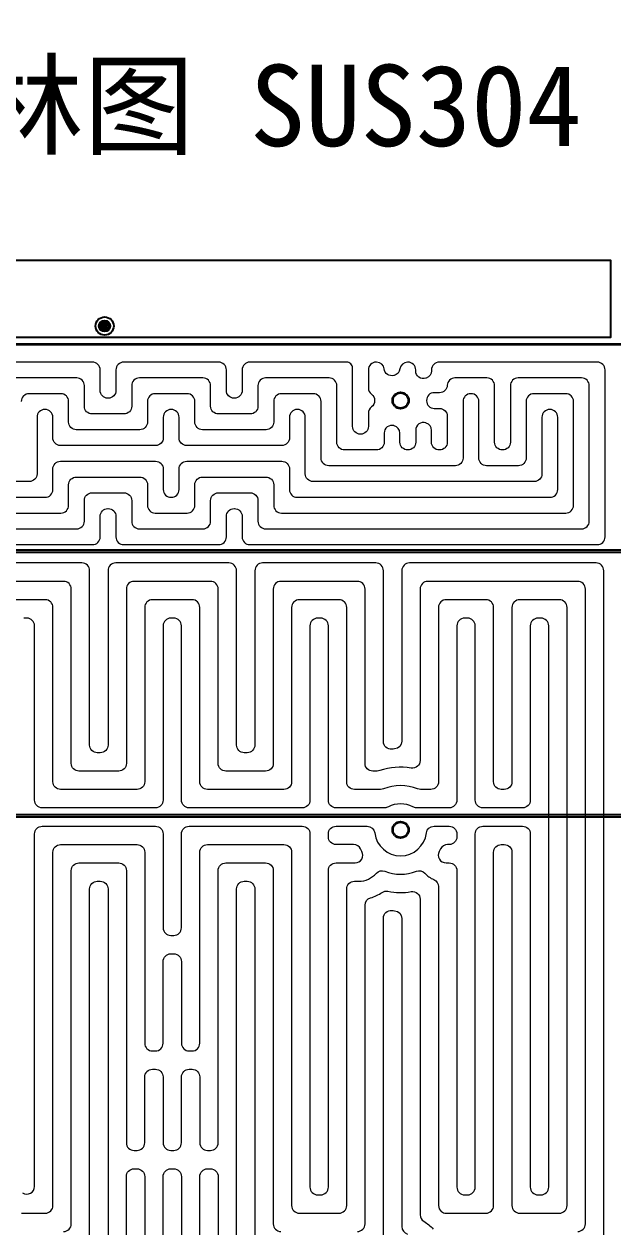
# Model space of a CAD drawing. Header units: millimetres. Extents: x -5937 to 68925, y -3068 to 5300.
# Drawn here: x 59867 to 60128, y 4205 to 4738 of the extents above; entities that cross this region are included whole.
import ezdxf

# ---------------------------------------------------------------- set-up
doc = ezdxf.new("R2010")
doc.units = ezdxf.units.MM
doc.header["$LTSCALE"] = 7
for name, color, linetype, lineweight in [('参照', 6, 'Continuous', 9), ('填充', 3, 'Continuous', 9), ('文字层', 5, 'Continuous', 25)]:
    doc.layers.add(name, color=color, linetype=linetype, lineweight=lineweight)
doc.layers.add('发热分区', color=20, linetype='Continuous')
doc.layers.add('菲林', color=21, linetype='Continuous')
doc.styles.add('宋体', font='simsun.ttf')

msp = doc.modelspace()

# ---------------------------------------------------------------- hatches: boundary and pattern name
at = {"layer": '填充', "ltscale": 10}
h = msp.add_hatch(color=3, dxfattribs=at)
h.dxf.hatch_style = 1
edge = h.paths.add_edge_path()
edge.add_arc((59903.154, 4604.056), 2.5, -360, 0, ccw=False)
edge = h.paths.add_edge_path(flags=16)
edge.add_arc((59903.154, 4604.056), 1.5, -360, 0, ccw=False)
h = msp.add_hatch(color=3, dxfattribs=at)
h.dxf.hatch_style = 1
edge = h.paths.add_edge_path()
edge.add_arc((59903.154, 4604.056), 0.95, -360, 0, ccw=False)
edge = h.paths.add_edge_path(flags=16)
edge.add_arc((59903.154, 4604.056), 0.55, -360, 0, ccw=False)

# ---------------------------------------------------------------- linework, layer by layer
at = {"color": 7, "linetype": 'Continuous', "lineweight": 35}
msp.add_lwpolyline([(59655.154, 4601.056, 0.4142136), (59660.154, 4596.056), (60596.154, 4596.056, 0.4142136), (60601.154, 4601.056)], format="xyb", dxfattribs=at)
at = {"color": 4}
msp.add_lwpolyline([(59737.488, 4596.056), (60518.82, 4596.056), (60518.82, 4504.801), (59737.488, 4504.801)], close=True, dxfattribs=at)
at = {"color": 7, "linetype": 'Continuous', "lineweight": 35}
for centre in [(60034.154, 4571.056), (60034.154, 4381.056)]:
    msp.add_circle(centre, 3.5, dxfattribs=at)
at = {"layer": '参照'}
for points in [[(59799.8, 4507.293), (59897.765, 4507.293, 0.4142136), (59901.165, 4510.693), (59901.165, 4519.829, -0.4142136), (59904.565, 4523.229), (59904.749, 4523.229, -0.4142136), (59908.149, 4519.829), (59908.149, 4510.693, 0.4142136), (59911.549, 4507.293), (59953.639, 4507.293, 0.4142136), (59957.039, 4510.693), (59957.039, 4519.829, -0.4142136), (59960.439, 4523.229), (59960.623, 4523.229, -0.4142136), (59964.023, 4519.829), (59964.023, 4510.693, 0.4142136), (59967.423, 4507.293), (60121.262, 4507.293, 0.4142136), (60124.662, 4510.693), (60124.662, 4584.656, 0.4142136), (60121.262, 4588.056), (60051.235, 4588.056, 0.4142136), (60047.835, 4584.656), (60047.835, 4584.248, -0.3232598), (60045.505, 4581.021, 0.0036367), (60045.367, 4580.975, -0.5160154), (60040.851, 4584.186), (60040.851, 4584.656, 0.4142136), (60037.451, 4588.056), (60037.215, 4588.056, 0.3785416), (60033.84, 4585.074, -0.308617), (60031.308, 4582.198, 0.0031968), (60031.166, 4582.161, -0.4578797), (60026.905, 4585.05, 0.3805894), (60023.528, 4588.056), (60023.298, 4588.056, 0.4142136), (60019.898, 4584.656), (60019.898, 4576.616, 0.2378516), (60021.276, 4573.882, -0.2394858), (60022.654, 4571.127, 0.0030922), (60022.654, 4570.985, -0.2394858), (60021.276, 4568.23, 0.2378516), (60019.898, 4565.497), (60019.898, 4559.583, -0.4142136), (60016.498, 4556.183), (60016.313, 4556.183, -0.4142136), (60012.913, 4559.583), (60012.913, 4585.456, 0.4142136), (60010.313, 4588.056), (59967.423, 4588.056, 0.4142136), (59964.023, 4584.656), (59964.023, 4575.52, -0.4142136), (59960.623, 4572.12), (59960.439, 4572.12, -0.4142136), (59957.039, 4575.52), (59957.039, 4584.656, 0.4142136), (59953.639, 4588.056), (59911.549, 4588.056, 0.4142136), (59908.149, 4584.656), (59908.149, 4575.52, -0.4142136), (59904.749, 4572.12), (59904.565, 4572.12, -0.4142136), (59901.165, 4575.52), (59901.165, 4584.656, 0.4142136), (59897.765, 4588.056), (59855.593, 4588.056, 0.3695201)], [(59806.785, 4514.277), (59890.78, 4514.277, 0.4142136), (59894.18, 4517.677), (59894.18, 4526.814, -0.4142136), (59897.58, 4530.214), (59911.733, 4530.214, -0.4142136), (59915.133, 4526.814), (59915.133, 4517.677, 0.4142136), (59918.533, 4514.277), (59946.655, 4514.277, 0.4142136), (59950.055, 4517.677), (59950.055, 4526.814, -0.4142136), (59953.455, 4530.214), (59967.608, 4530.214, -0.4142136), (59971.008, 4526.814), (59971.008, 4517.677, 0.4142136), (59974.408, 4514.277), (60114.278, 4514.277, 0.4142136), (60117.678, 4517.677), (60117.678, 4577.672, 0.4142136), (60114.278, 4581.072), (60086.156, 4581.072, 0.4142136), (60082.756, 4577.672), (60082.756, 4552.598, -0.4142136), (60079.356, 4549.198), (60079.172, 4549.198, -0.4142136), (60075.772, 4552.598), (60075.772, 4577.672, 0.4142136), (60072.372, 4581.072), (60058.214, 4581.072, 0.4023529), (60054.816, 4577.81, -0.4023529), (60051.419, 4574.548), (60049.054, 4574.548, 0.4160261), (60045.654, 4571.127, -0.0030922), (60045.654, 4570.985, 0.4160261), (60049.054, 4567.564), (60051.419, 4567.564, -0.4142136), (60054.819, 4564.164), (60054.819, 4552.598, -0.4142136), (60051.419, 4549.198), (60051.235, 4549.198, -0.4142136), (60047.835, 4552.598), (60047.835, 4557.864, 0.3232598), (60045.505, 4561.091, -0.0036367), (60045.367, 4561.138, 0.5160154), (60040.851, 4557.927), (60040.851, 4552.598, -0.4142136), (60037.451, 4549.198), (60037.266, 4549.198, -0.4142136), (60033.866, 4552.598), (60033.866, 4556.62, 0.3427154), (60031.308, 4559.914, -0.0031968), (60031.166, 4559.951, 0.493488), (60026.882, 4556.668), (60026.882, 4552.598, -0.4142136), (60023.482, 4549.198), (60009.329, 4549.198, -0.4142136), (60005.929, 4552.598), (60005.929, 4577.672, 0.4142136), (60002.529, 4581.072), (59974.408, 4581.072, 0.4142136), (59971.008, 4577.672), (59971.008, 4568.535, -0.4142136), (59967.608, 4565.135), (59953.455, 4565.135, -0.4142136), (59950.055, 4568.535), (59950.055, 4577.672, 0.4142136), (59946.655, 4581.072), (59918.533, 4581.072, 0.4142136), (59915.133, 4577.672), (59915.133, 4568.535, -0.4142136), (59911.733, 4565.135), (59897.58, 4565.135, -0.4142136), (59894.18, 4568.535), (59894.18, 4577.672, 0.4142136), (59890.78, 4581.072), (59862.659, 4581.072, 0.4142136)], [(59813.769, 4521.261), (59883.796, 4521.261, 0.4142136), (59887.196, 4524.661), (59887.196, 4533.798, -0.4142136), (59890.596, 4537.198), (59918.718, 4537.198, -0.4142136), (59922.118, 4533.798), (59922.118, 4524.661, 0.4142136), (59925.518, 4521.261), (59939.67, 4521.261, 0.4142136), (59943.07, 4524.661), (59943.07, 4533.798, -0.4142136), (59946.47, 4537.198), (59974.592, 4537.198, -0.4142136), (59977.992, 4533.798), (59977.992, 4524.661, 0.4142136), (59981.392, 4521.261), (60107.293, 4521.261, 0.4142136), (60110.693, 4524.661), (60110.693, 4570.688, 0.4142136), (60107.293, 4574.088), (60093.141, 4574.088, 0.4142136), (60089.741, 4570.688), (60089.741, 4545.614, -0.4142136), (60086.341, 4542.214), (60072.188, 4542.214, -0.4142136), (60068.788, 4545.614), (60068.788, 4570.688, 0.4142136), (60065.388, 4574.088), (60065.203, 4574.088, 0.4142136), (60061.803, 4570.688), (60061.803, 4545.614, -0.4142136), (60058.403, 4542.214), (60002.345, 4542.214, -0.4142136), (59998.945, 4545.614), (59998.945, 4570.688, 0.4142136), (59995.545, 4574.088), (59981.392, 4574.088, 0.4142136), (59977.992, 4570.688), (59977.992, 4561.551, -0.4142136), (59974.592, 4558.151), (59946.47, 4558.151, -0.4142136), (59943.07, 4561.551), (59943.07, 4570.688, 0.4142136), (59939.67, 4574.088), (59925.518, 4574.088, 0.4142136), (59922.118, 4570.688), (59922.118, 4561.551, -0.4142136), (59918.718, 4558.151), (59890.596, 4558.151, -0.4142136), (59887.196, 4561.551), (59887.196, 4570.688, 0.4142136), (59883.796, 4574.088), (59869.643, 4574.088, 0.4142136), (59866.243, 4570.688)], [(59820.753, 4528.246), (59876.812, 4528.246, 0.4142136), (59880.212, 4531.646), (59880.212, 4540.782, -0.4142136), (59883.612, 4544.182), (59925.702, 4544.182, -0.4142136), (59929.102, 4540.782), (59929.102, 4531.646, 0.4142136), (59932.502, 4528.246), (59932.686, 4528.246, 0.4142136), (59936.086, 4531.646), (59936.086, 4540.782, -0.4142136), (59939.486, 4544.182), (59981.576, 4544.182, -0.4142136), (59984.976, 4540.782), (59984.976, 4531.646, 0.4142136), (59988.376, 4528.246), (60100.309, 4528.246, 0.4142136), (60103.709, 4531.646), (60103.709, 4563.703, 0.4142136), (60100.309, 4567.103), (60100.125, 4567.103, 0.4142136), (60096.725, 4563.703), (60096.725, 4538.63, -0.4142136), (60093.325, 4535.23), (59995.361, 4535.23, -0.4142136), (59991.961, 4538.63), (59991.961, 4563.703, 0.4142136), (59988.561, 4567.103), (59988.376, 4567.103, 0.4142136), (59984.976, 4563.703), (59984.976, 4554.567, -0.4142136), (59981.576, 4551.167), (59939.486, 4551.167, -0.4142136), (59936.086, 4554.567), (59936.086, 4563.703, 0.4142136), (59932.686, 4567.103), (59932.502, 4567.103, 0.4142136), (59929.102, 4563.703), (59929.102, 4554.567, -0.4142136), (59925.702, 4551.167), (59883.612, 4551.167, -0.4142136), (59880.212, 4554.567), (59880.212, 4563.703, 0.4142136), (59876.812, 4567.103), (59876.628, 4567.103, 0.4142136), (59873.228, 4563.703), (59873.228, 4538.63, -0.4142136), (59869.828, 4535.23), (59827.737, 4535.23, -0.4142136)], [(60124.089, 4198.52), (60124.089, 4382.673), (60124.089, 4390.801), (60124.089, 4495.765, 0.4142136), (60120.689, 4499.165), (60038.084, 4499.165, 0.4142136), (60034.684, 4495.765), (60034.684, 4420.241, -0.3929539), (60031.532, 4416.85, 0.0084832), (60030.319, 4416.741, -0.4459295), (60026.556, 4420.121), (60026.556, 4495.765, 0.4142136), (60023.156, 4499.165), (59973.062, 4499.165, 0.4142136), (59969.662, 4495.765), (59969.662, 4418.584, -0.4142136), (59966.262, 4415.184), (59964.934, 4415.184, -0.4142136), (59961.534, 4418.584), (59961.534, 4495.765, 0.4142136), (59958.134, 4499.165), (59908.04, 4499.165, 0.4142136), (59904.64, 4495.765), (59904.64, 4418.584, -0.4142136), (59901.24, 4415.184), (59899.912, 4415.184, -0.4142136), (59896.512, 4418.584), (59896.512, 4495.765, 0.4142136), (59893.112, 4499.165), (59843.018, 4499.165, 0.4142136)], [(60112.561, 4203.248, 0.4142136), (60115.961, 4206.648), (60115.961, 4382.673), (60115.961, 4390.801), (60115.961, 4487.637, 0.4142136), (60112.561, 4491.037), (60046.211, 4491.037, 0.4142136), (60042.811, 4487.637), (60042.811, 4411.77, -0.4647844), (60038.838, 4408.418, 0.1274814), (60024.958, 4407.249, -0.0846172), (60023.831, 4407.057), (60021.828, 4407.057, -0.4142136), (60018.428, 4410.457), (60018.428, 4487.637, 0.4142136), (60015.028, 4491.037), (59981.19, 4491.037, 0.4142136), (59977.79, 4487.637), (59977.79, 4410.457, -0.4142136), (59974.39, 4407.057), (59956.806, 4407.057, -0.4142136), (59953.406, 4410.457), (59953.406, 4487.637, 0.4142136), (59950.006, 4491.037), (59916.168, 4491.037, 0.4142136), (59912.768, 4487.637), (59912.768, 4410.457, -0.4142136), (59909.368, 4407.057), (59891.785, 4407.057, -0.4142136), (59888.385, 4410.457), (59888.385, 4487.637, 0.4142136), (59884.985, 4491.037), (59851.146, 4491.037, 0.4142136)], [(59866.355, 4211.376), (59876.857, 4211.376, 0.4142136), (59880.257, 4214.776), (59880.257, 4371.146, -0.4142136), (59883.657, 4374.546), (59917.496, 4374.546, -0.4142136), (59920.896, 4371.146), (59920.896, 4286.602, 0.4142136), (59924.296, 4283.202), (59925.623, 4283.202, 0.4142136), (59929.023, 4286.602), (59929.023, 4322.774, -0.4142136), (59932.423, 4326.174), (59933.751, 4326.174, -0.4142136), (59937.151, 4322.774), (59937.151, 4286.602, 0.4142136), (59940.551, 4283.202), (59941.879, 4283.202, 0.4142136), (59945.279, 4286.602), (59945.279, 4371.146, -0.4142136), (59948.679, 4374.546), (59982.517, 4374.546, -0.4142136), (59985.917, 4371.146), (59985.917, 4214.776, 0.4142136), (59989.317, 4211.376), (60006.9, 4211.376, 0.4142136), (60010.3, 4214.776), (60010.3, 4354.89, -0.4142136), (60013.7, 4358.29), (60015.673, 4358.29, 0.2069178), (60023.423, 4361.82, -0.3093216), (60027.157, 4362.716, 0.1842873), (60041.152, 4362.716, -0.3093216), (60044.885, 4361.82, 0.1131549), (60048.815, 4359.073, -0.3055157), (60050.939, 4355.921), (60050.939, 4214.789, 0.2199521), (60052.136, 4212.2, -0.0001727), (60052.151, 4212.187, 0.1782188), (60054.355, 4211.376), (60071.922, 4211.376, 0.4142136), (60075.322, 4214.776), (60075.322, 4371.146, -0.4142136), (60078.722, 4374.546), (60080.05, 4374.546, -0.4142136), (60083.45, 4371.146), (60083.45, 4214.776, 0.4142136), (60086.85, 4211.376), (60104.433, 4211.376, 0.4142136), (60107.833, 4214.776), (60107.833, 4382.673), (60107.833, 4390.801), (60107.833, 4479.51, 0.4142136), (60104.433, 4482.91), (60086.85, 4482.91, 0.4142136), (60083.45, 4479.51), (60083.45, 4402.329, -0.4142136), (60080.05, 4398.929), (60078.722, 4398.929, -0.4142136), (60075.322, 4402.329), (60075.322, 4479.51, 0.4142136), (60071.922, 4482.91), (60054.339, 4482.91, 0.4142136), (60050.939, 4479.51), (60050.939, 4402.329, -0.4142136), (60047.539, 4398.929), (60042.978, 4398.929, -0.0986129), (60041.675, 4399.188, 0.1991626), (60026.633, 4399.188, -0.0986129), (60025.331, 4398.929), (60013.7, 4398.929, -0.4142136), (60010.3, 4402.329), (60010.3, 4479.51, 0.4142136), (60006.9, 4482.91), (59989.317, 4482.91, 0.4142136), (59985.917, 4479.51), (59985.917, 4402.329, -0.4142136), (59982.517, 4398.929), (59948.679, 4398.929, -0.4142136), (59945.279, 4402.329), (59945.279, 4479.51, 0.4142136), (59941.879, 4482.91), (59924.296, 4482.91, 0.4142136), (59920.896, 4479.51), (59920.896, 4402.329, -0.4142136), (59917.496, 4398.929), (59883.657, 4398.929, -0.4142136), (59880.257, 4402.329), (59880.257, 4479.51, 0.4142136), (59876.857, 4482.91), (59859.274, 4482.91, 0.4142136)], [(59866.775, 4220.423, 0.6072676), (59872.129, 4223.206), (59872.129, 4379.273, -0.4142136), (59875.529, 4382.673), (59925.623, 4382.673, -0.4142136), (59929.023, 4379.273), (59929.023, 4337.702, 0.4142136), (59932.423, 4334.302), (59933.751, 4334.302, 0.4142136), (59937.151, 4337.702), (59937.151, 4379.273, -0.4142136), (59940.551, 4382.673), (59990.645, 4382.673, -0.4142136), (59994.045, 4379.273), (59994.045, 4222.903, 0.4142136), (59997.445, 4219.503), (59998.773, 4219.503, 0.4142136), (60002.173, 4222.903), (60002.173, 4363.018, -0.4142136), (60005.573, 4366.418), (60014.052, 4366.418, 0.5727514), (60017.02, 4371.477, -0.0162309), (60016.435, 4372.609, 0.2891626), (60013.366, 4374.546), (60005.573, 4374.546, -0.4142136), (60002.173, 4377.946), (60002.173, 4379.273, -0.4142136), (60005.573, 4382.673), (60019.361, 4382.673, -0.3795061), (60022.737, 4379.68, 0.8867224), (60045.572, 4379.68, -0.3795061), (60048.947, 4382.673), (60055.667, 4382.673, -0.4142136), (60059.067, 4379.273), (60059.067, 4377.946, -0.4142136), (60055.667, 4374.546), (60054.943, 4374.546, 0.2891626), (60051.874, 4372.609, -0.0162309), (60051.288, 4371.477, 0.5727514), (60054.256, 4366.418), (60055.667, 4366.418, -0.4142136), (60059.067, 4363.018), (60059.067, 4222.903, 0.4142136), (60062.467, 4219.503), (60063.795, 4219.503, 0.4142136), (60067.195, 4222.903), (60067.195, 4379.273, -0.4142136), (60070.595, 4382.673), (60088.178, 4382.673, -0.4142136), (60091.578, 4379.273), (60091.578, 4222.903, 0.4142136), (60094.978, 4219.503), (60096.305, 4219.503, 0.4142136), (60099.705, 4222.903), (60099.705, 4382.673), (60099.705, 4390.801), (60099.705, 4471.382, 0.4142136), (60096.305, 4474.782), (60094.978, 4474.782, 0.4142136), (60091.578, 4471.382), (60091.578, 4394.201, -0.4142136), (60088.178, 4390.801), (60070.595, 4390.801, -0.4142136), (60067.195, 4394.201), (60067.195, 4471.382, 0.4142136), (60063.795, 4474.782), (60062.467, 4474.782, 0.4142136), (60059.067, 4471.382), (60059.067, 4394.201, -0.4142136), (60055.667, 4390.801), (60041.17, 4390.801, -0.123181), (60039.569, 4391.202, 0.2501577), (60028.739, 4391.202, -0.123181), (60027.139, 4390.801), (60005.573, 4390.801, -0.4142136), (60002.173, 4394.201), (60002.173, 4471.382, 0.4142136), (59998.773, 4474.782), (59997.445, 4474.782, 0.4142136), (59994.045, 4471.382), (59994.045, 4394.201, -0.4142136), (59990.645, 4390.801), (59940.551, 4390.801, -0.4142136), (59937.151, 4394.201), (59937.151, 4471.382, 0.4142136), (59933.751, 4474.782), (59932.423, 4474.782, 0.4142136), (59929.023, 4471.382), (59929.023, 4394.201, -0.4142136), (59925.623, 4390.801), (59875.529, 4390.801, -0.4142136), (59872.129, 4394.201), (59872.129, 4471.382, 0.4142136), (59868.729, 4474.782), (59867.401, 4474.782, 0.4142136)], [(59884.985, 4203.248, 0.4142136), (59888.385, 4206.648), (59888.385, 4363.018, -0.4142136), (59891.785, 4366.418), (59909.368, 4366.418, -0.4142136), (59912.768, 4363.018), (59912.768, 4242.543, 0.4142136), (59916.168, 4239.143), (59917.496, 4239.143, 0.4142136), (59920.896, 4242.543), (59920.896, 4271.674, -0.4142136), (59924.296, 4275.074), (59925.623, 4275.074, -0.4142136), (59929.023, 4271.674), (59929.023, 4242.543, 0.4142136), (59932.423, 4239.143), (59933.751, 4239.143, 0.4142136), (59937.151, 4242.543), (59937.151, 4271.674, -0.4142136), (59940.551, 4275.074), (59941.879, 4275.074, -0.4142136), (59945.279, 4271.674), (59945.279, 4242.543, 0.4142136), (59948.679, 4239.143), (59950.006, 4239.143, 0.4142136), (59953.406, 4242.543), (59953.406, 4363.018, -0.4142136), (59956.806, 4366.418), (59974.39, 4366.418, -0.4142136), (59977.79, 4363.018), (59977.79, 4206.648, 0.4142136), (59981.19, 4203.248)], [(59896.512, 4198.52), (59896.512, 4354.89, -0.4142136), (59899.912, 4358.29), (59901.24, 4358.29, -0.4142136), (59904.64, 4354.89), (59904.64, 4198.52, 0.4142136)], [(59961.534, 4198.52), (59961.534, 4354.89, -0.4142136), (59964.934, 4358.29), (59966.262, 4358.29, -0.4142136), (59969.662, 4354.89), (59969.662, 4198.52, 0.4142136)], [(60015.028, 4203.248, 0.4142136), (60018.428, 4206.648), (60018.428, 4347.687, -0.331649), (60020.856, 4350.945, 0.0754742), (60025.977, 4353.359, -0.2011948), (60028.558, 4353.866, 0.093399), (60038.838, 4353.694, -0.4647844), (60042.811, 4350.343), (60042.811, 4210.675, 0.2606058), (60044.431, 4207.779, -0.0691013), (60048.599, 4204.346, 0.2097527)], [(60026.556, 4201.108), (60026.556, 4341.991, -0.4459295), (60030.319, 4345.372, 0.0084832), (60031.532, 4345.262, -0.3929539), (60034.684, 4341.871), (60034.684, 4205.429, 0.3380395), (60037.187, 4202.149, -0.1973142)], [(59912.768, 4198.52), (59912.768, 4227.615, -0.4142136), (59916.168, 4231.015), (59917.496, 4231.015, -0.4142136), (59920.896, 4227.615), (59920.896, 4198.52, 0.4142136)], [(59929.023, 4198.52), (59929.023, 4227.615, -0.4142136), (59932.423, 4231.015), (59933.751, 4231.015, -0.4142136), (59937.151, 4227.615), (59937.151, 4198.52, 0.4142136)], [(59945.279, 4198.52), (59945.279, 4227.615, -0.4142136), (59948.679, 4231.015), (59950.006, 4231.015, -0.4142136), (59953.406, 4227.615), (59953.406, 4198.52, 0.4142136)]]:
    msp.add_lwpolyline(points, format="xyb", dxfattribs=at)
at = {"layer": '发热分区', "color": 2}
for points in [[(59544.41, 4504.801), (59544.41, 3877.312), (60711.899, 3877.312), (60711.899, 4504.801)], [(59545.41, 4503.801), (59545.41, 3878.312), (60710.899, 3878.312), (60710.899, 4503.801)], [(60594.835, 4387.737), (59661.473, 4387.737), (59661.473, 3994.375), (60594.835, 3994.375)], [(60593.835, 4386.737), (59662.473, 4386.737), (59662.473, 3995.375), (60593.835, 3995.375)]]:
    msp.add_lwpolyline(points, close=True, dxfattribs=at)
at = {"layer": '菲林'}
msp.add_lwpolyline([(59450.154, 4192.056), (59450.154, 4599.056), (59618.154, 4599.056, 0.4142135), (59620.154, 4601.056), (59620.154, 4629.056), (59658.154, 4629.056), (59658.154, 4601.056, 0.4142136), (59660.154, 4599.056), (60127.154, 4599.056), (60127.154, 4633.056), (59443.654, 4633.056, 0.4142136), (59440.654, 4630.056), (59440.654, 4192.056)], format="xyb", close=True, dxfattribs=at)
for radius in [4, 2.5, 1.5, 0.95, 0.55]:
    msp.add_circle((59903.154, 4604.056), radius, dxfattribs=at)

# ---------------------------------------------------------------- texts
at = {"layer": '文字层', "color": 7, "linetype": 'Continuous', "lineweight": 0, "ltscale": 10, "insert": (59575.215, 4719.706), "char_height": 36, "attachment_point": 1, "style": '宋体', "bg_fill": 2}
msp.add_mtext_dynamic_manual_height_columns('CXT-3278 菲林图 SUS304 0.05T+黄色环氧树脂板', width=1208.88574, gutter_width=17.5, heights=[-48.067], dxfattribs=at)

doc.saveas('drawing.dxf')
